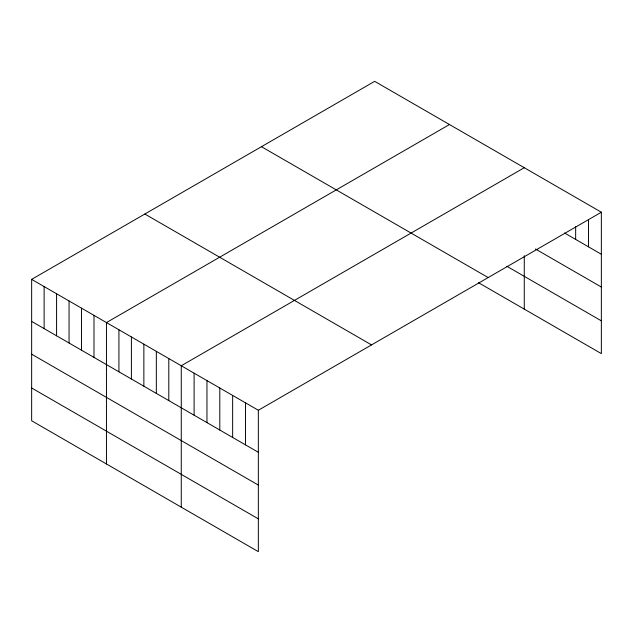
<?xml version="1.0" encoding="UTF-8"?>
<svg xmlns="http://www.w3.org/2000/svg" width="633" height="633" viewBox="0 0 633 633"><rect width="100%" height="100%" fill="white"/><g stroke="black" fill="none" stroke-linecap="round" stroke-linejoin="round"><path stroke-width="0.95" d="M601.35 212.221L258.343 410.255L258.343 551.66L31.65 420.779L31.65 279.375L374.657 81.34L601.35 212.221L601.35 353.625L478.556 282.729M449.47 124.535L106.455 322.569L106.455 463.965M524.274 167.721L181.267 365.755L181.267 507.16M564.525 232.991L601.35 254.252M535.407 248.975L601.35 287.042M506.819 266.256L601.35 320.828M261.469 146.698L488.154 277.571M144.846 214.025L371.531 344.906M31.65 279.375L258.343 410.255M31.65 321.406L258.343 452.286M31.65 354.195L258.343 485.076M31.65 387.982L258.343 518.862M588.508 219.469L588.508 246.83M575.658 226.709L575.658 239.416M524.274 255.685L524.274 309.126M245.493 402.841L245.493 444.872M232.651 395.427L232.651 437.45M219.801 388.005L219.801 430.036M206.959 380.591L206.959 422.622M194.109 373.177L194.109 415.201M168.797 358.563L168.797 400.586M156.327 351.362L156.327 393.386M143.865 344.162L143.865 386.193M131.395 336.962L131.395 378.993M118.925 329.769L118.925 371.793M93.993 315.369L93.993 357.4M81.522 308.168L81.522 350.199M69.052 300.976L69.052 342.999M56.582 293.775L56.582 335.806M44.12 286.575L44.12 328.606"/></g></svg>
